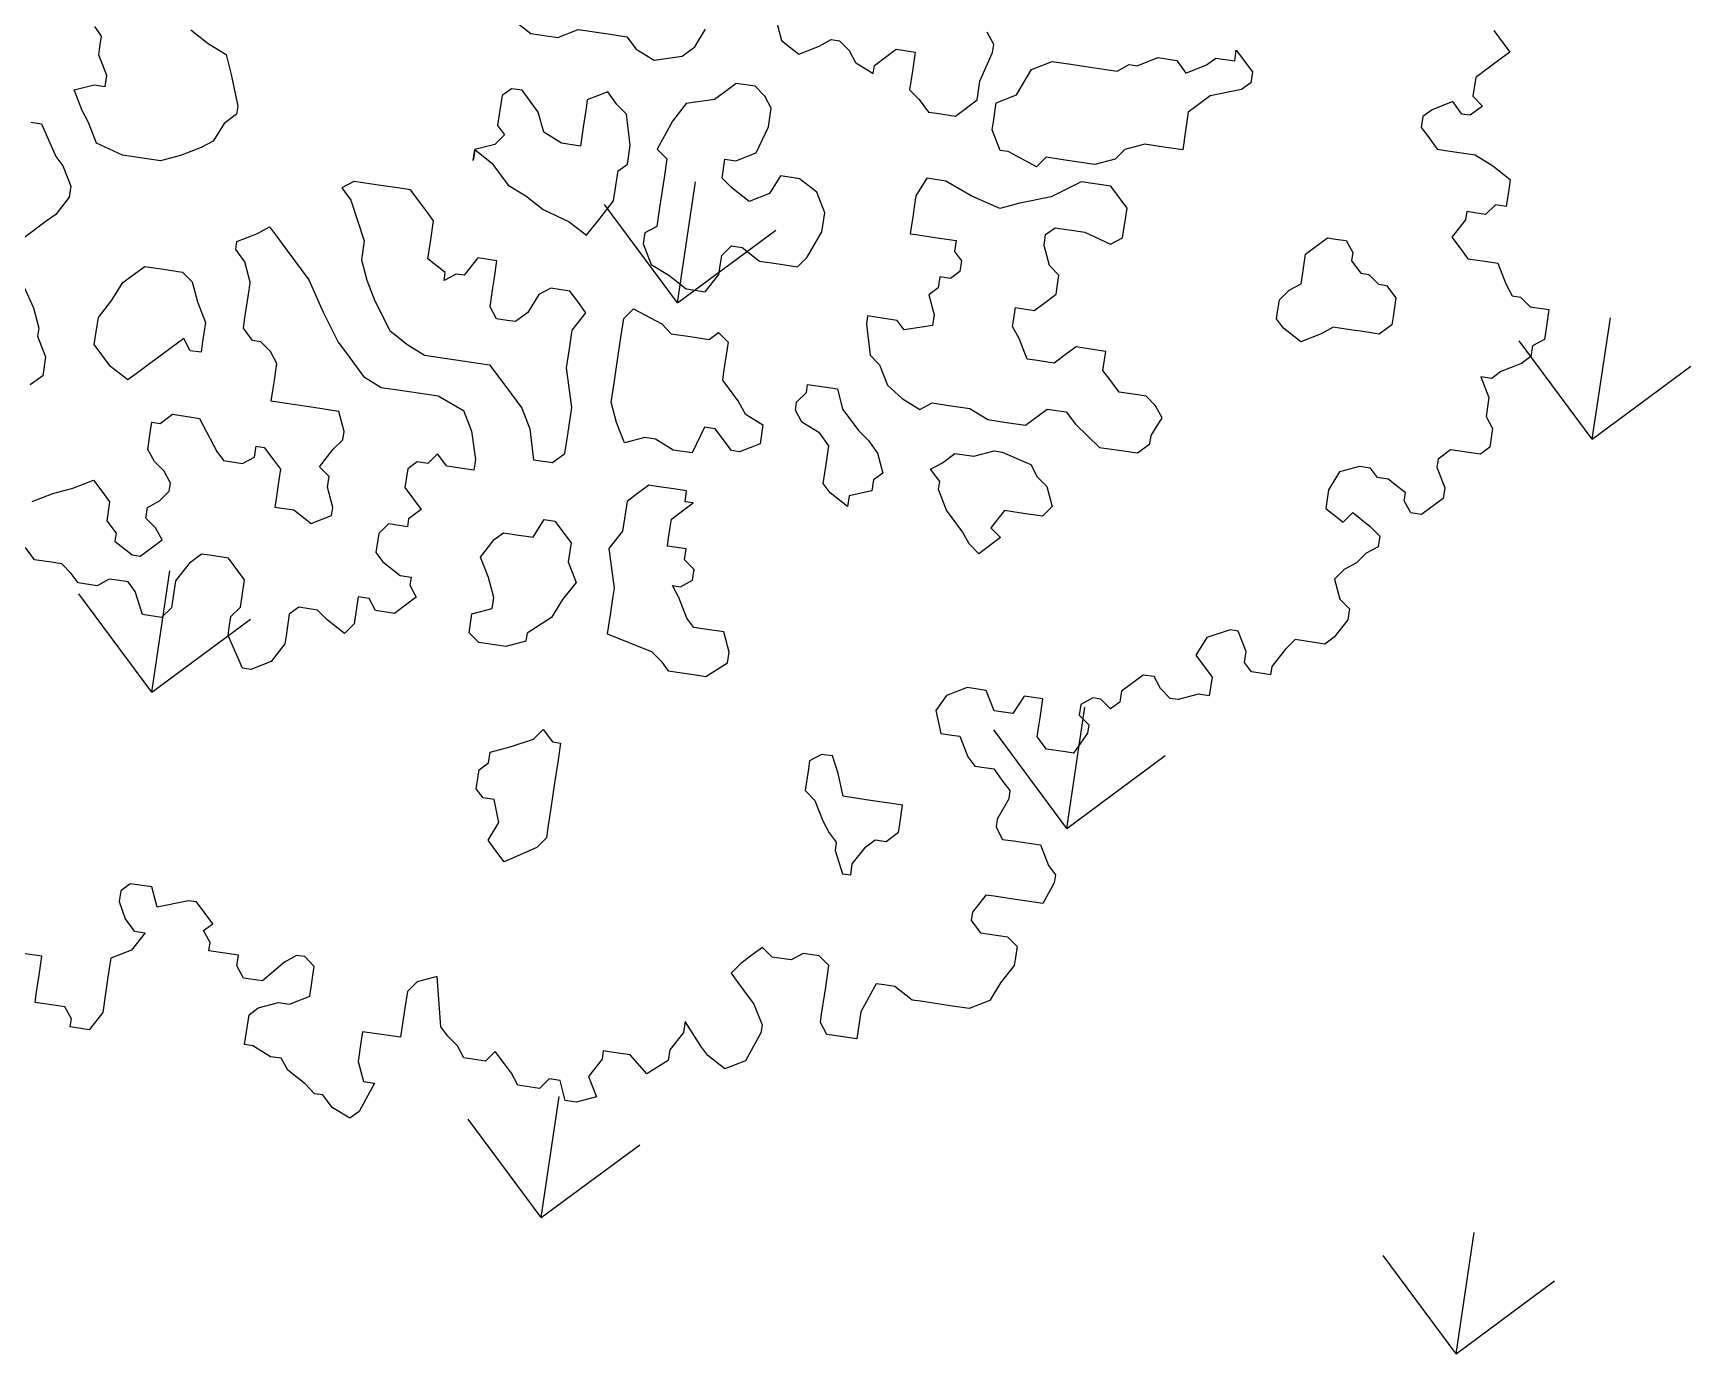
# Model space of a CAD drawing. Header units: millimetres. Extents: x 338 to 506, y 179 to 335.
# Drawn here: x 377.51 to 382.66, y 276.8 to 280.9 of the extents above; entities that cross this region are included whole.
import ezdxf

# ---------------------------------------------------------------- set-up
doc = ezdxf.new("R2010")
doc.units = ezdxf.units.MM
for name, color, linetype in [('ANDEN', 251, 'Continuous'), ('ARBOL-TOP', 3, 'Continuous'), ('MUROS', 32, 'Continuous')]:
    doc.layers.add(name, color=color, linetype=linetype)

# ---------------------------------------------------------------- blocks, each defined once
blk = doc.blocks.new('*X958')
at = {"color": 0}
for p, q in [((93.8233, 122.0172), (94.0927, 122.2867)), ((93.8233, 122.0172), (94.0927, 121.7478)), ((93.8233, 122.0172), (94.2043, 122.0172)), ((92.3865, 120.5804), (92.6559, 120.8498)), ((95.2602, 120.5804), (95.5296, 120.8498)), ((92.3865, 120.5804), (92.6559, 120.311)), ((92.3865, 120.5804), (92.7675, 120.5804)), ((95.2602, 120.5804), (95.5296, 120.311)), ((95.2602, 120.5804), (95.6412, 120.5804)), ((93.8233, 119.1436), (94.0927, 119.413)), ((93.8233, 119.1436), (94.0927, 118.8742)), ((93.8233, 119.1436), (94.2043, 119.1436)), ((92.3865, 117.7067), (92.6559, 117.9761)), ((95.2602, 117.7067), (95.5296, 117.9761)), ((92.3865, 117.7067), (92.6559, 117.4373)), ((92.3865, 117.7067), (92.7675, 117.7067)), ((95.2602, 117.7067), (95.5296, 117.4373)), ((95.2602, 117.7067), (95.6412, 117.7067))]:
    blk.add_line(p, q, dxfattribs=at)
blk = doc.blocks.new('ARBOLITO')
at = {"linetype": 'ByBlock'}
for points in [[(463.3185, 69.1589), (463.333, 69.1444), (463.3247, 69.1361), (463.3185, 69.1298), (463.3102, 69.1215), (463.3102, 69.107), (463.3185, 69.1008), (463.3102, 69.0924), (463.3039, 69.0924), (463.2956, 69.1008), (463.2811, 69.0924), (463.2749, 69.0862), (463.2749, 69.0779), (463.2811, 69.0717), (463.2894, 69.0633), (463.2956, 69.0633), (463.3185, 69.0633), (463.333, 69.0571), (463.3476, 69.0488), (463.3476, 69.0426), (463.3476, 69.028), (463.3393, 69.028), (463.333, 69.0197), (463.3247, 69.0197), (463.3185, 69.0197), (463.3185, 69.0135), (463.3102, 68.9989), (463.3185, 68.9906), (463.3247, 68.9844), (463.3393, 68.9844), (463.3476, 68.9844), (463.3559, 68.9698), (463.3621, 68.9615), (463.3684, 68.9615), (463.3767, 68.9553), (463.3912, 68.9553), (463.3912, 68.9408), (463.3912, 68.9324), (463.3829, 68.9262), (463.3829, 68.9179), (463.3767, 68.9117), (463.3621, 68.9034), (463.3559, 68.8971), (463.3476, 68.8971), (463.3559, 68.8826), (463.3559, 68.868), (463.3621, 68.8597), (463.3621, 68.8452), (463.3559, 68.8389), (463.333, 68.8389), (463.3247, 68.8306), (463.3247, 68.8244), (463.333, 68.8098), (463.333, 68.8015), (463.3185, 68.787), (463.3102, 68.787), (463.3039, 68.7953), (463.3039, 68.8015), (463.2894, 68.8098), (463.2811, 68.8098), (463.2749, 68.8161), (463.2665, 68.8161), (463.252, 68.8098), (463.2458, 68.7953), (463.2458, 68.7808), (463.2603, 68.7724), (463.2665, 68.7808), (463.2811, 68.7724), (463.2894, 68.7662), (463.2894, 68.7579), (463.2811, 68.7517), (463.2749, 68.7434), (463.2665, 68.7371), (463.2603, 68.7288), (463.2665, 68.7143), (463.2749, 68.708), (463.2749, 68.6997), (463.2665, 68.6852), (463.2603, 68.6789), (463.2458, 68.6789), (463.2375, 68.6789), (463.2312, 68.6706), (463.2229, 68.6561), (463.2229, 68.6498), (463.2167, 68.6498), (463.2084, 68.6498), (463.2021, 68.6561), (463.2021, 68.6644), (463.1938, 68.6789), (463.1876, 68.6789), (463.171, 68.6706), (463.1647, 68.6561), (463.1793, 68.6415), (463.1793, 68.627), (463.171, 68.627), (463.1564, 68.6208), (463.1502, 68.6208), (463.1419, 68.627), (463.1356, 68.6353), (463.1273, 68.6353), (463.1128, 68.6208), (463.1128, 68.6124), (463.1065, 68.6062), (463.0982, 68.6124), (463.092, 68.6124), (463.0837, 68.6062), (463.0837, 68.5979), (463.092, 68.5917), (463.092, 68.5854), (463.0837, 68.5688), (463.0775, 68.5688), (463.0629, 68.5688), (463.0546, 68.5771), (463.0546, 68.5854), (463.0546, 68.5917), (463.0546, 68.6062), (463.0401, 68.6062), (463.0338, 68.5917), (463.0193, 68.5917), (463.011, 68.6062), (462.9964, 68.6062), (462.9819, 68.5979), (462.9756, 68.5854), (462.9819, 68.5688), (462.9902, 68.5688), (462.9964, 68.5688), (463.0047, 68.5543), (463.011, 68.548), (463.0255, 68.548), (463.0338, 68.5397), (463.0401, 68.5335), (463.0401, 68.5273), (463.0338, 68.5106), (463.0338, 68.5044), (463.0401, 68.4961), (463.0484, 68.4961), (463.0691, 68.4961), (463.0775, 68.4815), (463.0837, 68.4753), (463.0837, 68.4691), (463.0775, 68.4524), (463.0691, 68.4524), (463.0546, 68.4524), (463.0401, 68.4524), (463.0338, 68.4524), (463.0255, 68.4379), (463.0255, 68.4317), (463.0338, 68.4234), (463.0546, 68.4234), (463.0629, 68.4171), (463.0629, 68.4088), (463.0629, 68.4026), (463.0546, 68.388), (463.0484, 68.3735), (463.0338, 68.3652), (463.0193, 68.3652), (462.9964, 68.3652), (462.9902, 68.3652), (462.9756, 68.3735), (462.9673, 68.3735), (462.9611, 68.3735), (462.9528, 68.3506), (462.9528, 68.3299), (462.9299, 68.3299), (462.9237, 68.3382), (462.9237, 68.3444), (462.9237, 68.3589), (462.9237, 68.3652), (462.9237, 68.3818), (462.9154, 68.388), (462.9029, 68.388), (462.8946, 68.3818), (462.8801, 68.3818), (462.8717, 68.388), (462.8655, 68.3818), (462.8572, 68.3735), (462.851, 68.3652), (462.8572, 68.3589), (462.8717, 68.3444), (462.8801, 68.3299), (462.8801, 68.3236), (462.8717, 68.3008), (462.8572, 68.2925), (462.8427, 68.3008), (462.8364, 68.307), (462.8219, 68.3236), (462.8219, 68.3153), (462.8136, 68.3008), (462.8136, 68.2925), (462.799, 68.28), (462.7845, 68.2925), (462.7699, 68.2925), (462.7637, 68.2925), (462.7637, 68.2862), (462.7554, 68.2717), (462.7637, 68.2571), (462.7491, 68.2509), (462.7408, 68.2509), (462.7346, 68.2654), (462.7263, 68.2654), (462.7201, 68.2571), (462.7034, 68.2571), (462.6972, 68.2654), (462.691, 68.2717), (462.6827, 68.28), (462.6764, 68.2717), (462.6598, 68.2717), (462.6536, 68.28), (462.6453, 68.2862), (462.639, 68.2925), (462.6307, 68.3299), (462.6162, 68.3236), (462.6099, 68.3153), (462.6099, 68.3008), (462.6099, 68.28), (462.5954, 68.28), (462.5808, 68.28), (462.5808, 68.2717), (462.5808, 68.2571), (462.5871, 68.2426), (462.5954, 68.2426), (462.5871, 68.2197), (462.5808, 68.2135), (462.5663, 68.2197), (462.558, 68.228), (462.5517, 68.228), (462.5434, 68.2343), (462.5289, 68.2426), (462.5227, 68.2509), (462.5143, 68.2509), (462.4998, 68.2571), (462.4936, 68.2571), (462.4936, 68.2717), (462.4936, 68.28), (462.4998, 68.2862), (462.5143, 68.2925), (462.5227, 68.2925), (462.5372, 68.3008), (462.5372, 68.3236), (462.5289, 68.3299), (462.5227, 68.3299), (462.5143, 68.3236), (462.4998, 68.307), (462.4853, 68.307), (462.479, 68.3153), (462.479, 68.3236), (462.4562, 68.3236), (462.4562, 68.3299), (462.4499, 68.3382), (462.4562, 68.3444), (462.4416, 68.3589), (462.4354, 68.3589), (462.4125, 68.3506), (462.4063, 68.3652), (462.3897, 68.3652), (462.3834, 68.3589), (462.3834, 68.3506), (462.3897, 68.3382), (462.398, 68.3299), (462.4063, 68.3299), (462.398, 68.3153), (462.3834, 68.307), (462.3834, 68.3008), (462.3834, 68.2925), (462.3834, 68.28), (462.3834, 68.2654), (462.3751, 68.2509), (462.3606, 68.2509), (462.3606, 68.2571), (462.3543, 68.2654), (462.346, 68.2654), (462.3315, 68.2654), (462.3315, 68.2717), (462.3315, 68.2862), (462.3315, 68.3008), (462.3169, 68.3008)], [(463.3185, 69.1589), (463.333, 69.1444), (463.3247, 69.1361), (463.3185, 69.1298), (463.3102, 69.1215), (463.3102, 69.107), (463.3185, 69.1008), (463.3102, 69.0924), (463.3039, 69.0924), (463.2956, 69.1008), (463.2811, 69.0924), (463.2749, 69.0862), (463.2749, 69.0779), (463.2811, 69.0717), (463.2894, 69.0633), (463.2956, 69.0633), (463.3185, 69.0633), (463.333, 69.0571), (463.3476, 69.0488), (463.3476, 69.0426), (463.3476, 69.028), (463.3393, 69.028), (463.333, 69.0197), (463.3247, 69.0197), (463.3185, 69.0197), (463.3185, 69.0135), (463.3102, 68.9989), (463.3185, 68.9906), (463.3247, 68.9844), (463.3393, 68.9844), (463.3476, 68.9844), (463.3559, 68.9698), (463.3621, 68.9615), (463.3684, 68.9615), (463.3767, 68.9553), (463.3912, 68.9553), (463.3912, 68.9408), (463.3912, 68.9324), (463.3829, 68.9262), (463.3829, 68.9179), (463.3767, 68.9117), (463.3621, 68.9034), (463.3559, 68.8971), (463.3476, 68.8971), (463.3559, 68.8826), (463.3559, 68.868), (463.3621, 68.8597), (463.3621, 68.8452), (463.3559, 68.8389), (463.333, 68.8389), (463.3247, 68.8306), (463.3247, 68.8244), (463.333, 68.8098), (463.333, 68.8015), (463.3185, 68.787), (463.3102, 68.787), (463.3039, 68.7953), (463.3039, 68.8015), (463.2894, 68.8098), (463.2811, 68.8098), (463.2749, 68.8161), (463.2665, 68.8161), (463.252, 68.8098), (463.2458, 68.7953), (463.2458, 68.7808), (463.2603, 68.7724), (463.2665, 68.7808), (463.2811, 68.7724), (463.2894, 68.7662), (463.2894, 68.7579), (463.2811, 68.7517), (463.2749, 68.7434), (463.2665, 68.7371), (463.2603, 68.7288), (463.2665, 68.7143), (463.2749, 68.708), (463.2749, 68.6997), (463.2665, 68.6852), (463.2603, 68.6789), (463.2458, 68.6789), (463.2375, 68.6789), (463.2312, 68.6706), (463.2229, 68.6561), (463.2229, 68.6498), (463.2167, 68.6498), (463.2084, 68.6498), (463.2021, 68.6561), (463.2021, 68.6644), (463.1938, 68.6789), (463.1876, 68.6789), (463.171, 68.6706), (463.1647, 68.6561), (463.1793, 68.6415), (463.1793, 68.627), (463.171, 68.627), (463.1564, 68.6208), (463.1502, 68.6208), (463.1419, 68.627), (463.1356, 68.6353), (463.1273, 68.6353), (463.1128, 68.6208), (463.1128, 68.6124), (463.1065, 68.6062), (463.0982, 68.6124), (463.092, 68.6124), (463.0837, 68.6062), (463.0837, 68.5979), (463.092, 68.5917), (463.092, 68.5854), (463.0837, 68.5688), (463.0775, 68.5688), (463.0629, 68.5688), (463.0546, 68.5771), (463.0546, 68.5854), (463.0546, 68.5917), (463.0546, 68.6062), (463.0401, 68.6062), (463.0338, 68.5917), (463.0193, 68.5917), (463.011, 68.6062), (462.9964, 68.6062), (462.9819, 68.5979), (462.9756, 68.5854), (462.9819, 68.5688), (462.9902, 68.5688), (462.9964, 68.5688), (463.0047, 68.5543), (463.011, 68.548), (463.0255, 68.548), (463.0338, 68.5397), (463.0401, 68.5335), (463.0401, 68.5273), (463.0338, 68.5106), (463.0338, 68.5044), (463.0401, 68.4961), (463.0484, 68.4961), (463.0691, 68.4961), (463.0775, 68.4815), (463.0837, 68.4753), (463.0837, 68.4691), (463.0775, 68.4524), (463.0691, 68.4524), (463.0546, 68.4524), (463.0401, 68.4524), (463.0338, 68.4524), (463.0255, 68.4379), (463.0255, 68.4317), (463.0338, 68.4234), (463.0546, 68.4234), (463.0629, 68.4171), (463.0629, 68.4088), (463.0629, 68.4026), (463.0546, 68.388), (463.0484, 68.3735), (463.0338, 68.3652), (463.0193, 68.3652), (462.9964, 68.3652), (462.9902, 68.3652), (462.9756, 68.3735), (462.9673, 68.3735), (462.9611, 68.3735), (462.9528, 68.3506), (462.9528, 68.3299), (462.9299, 68.3299), (462.9237, 68.3382), (462.9237, 68.3444), (462.9237, 68.3589), (462.9237, 68.3652), (462.9237, 68.3818), (462.9154, 68.388), (462.9029, 68.388), (462.8946, 68.3818), (462.8801, 68.3818), (462.8717, 68.388), (462.8655, 68.3818), (462.8572, 68.3735), (462.851, 68.3652), (462.8572, 68.3589), (462.8717, 68.3444), (462.8801, 68.3299), (462.8801, 68.3236), (462.8717, 68.3008), (462.8572, 68.2925), (462.8427, 68.3008), (462.8364, 68.307), (462.8219, 68.3236), (462.8219, 68.3153), (462.8136, 68.3008), (462.8136, 68.2925), (462.799, 68.28), (462.7845, 68.2925), (462.7699, 68.2925), (462.7637, 68.2925), (462.7637, 68.2862), (462.7554, 68.2717), (462.7637, 68.2571), (462.7491, 68.2509), (462.7408, 68.2509), (462.7346, 68.2654), (462.7263, 68.2654), (462.7201, 68.2571), (462.7034, 68.2571), (462.6972, 68.2654), (462.691, 68.2717), (462.6827, 68.28), (462.6764, 68.2717), (462.6598, 68.2717), (462.6536, 68.28), (462.6453, 68.2862), (462.639, 68.2925), (462.6307, 68.3299), (462.6162, 68.3236), (462.6099, 68.3153), (462.6099, 68.3008), (462.6099, 68.28), (462.5954, 68.28), (462.5808, 68.28), (462.5808, 68.2717), (462.5808, 68.2571), (462.5871, 68.2426), (462.5954, 68.2426), (462.5871, 68.2197), (462.5808, 68.2135), (462.5663, 68.2197), (462.558, 68.228), (462.5517, 68.228), (462.5434, 68.2343), (462.5289, 68.2426), (462.5227, 68.2509), (462.5143, 68.2509), (462.4998, 68.2571), (462.4936, 68.2571), (462.4936, 68.2717), (462.4936, 68.28), (462.4998, 68.2862), (462.5143, 68.2925), (462.5227, 68.2925), (462.5372, 68.3008), (462.5372, 68.3236), (462.5289, 68.3299), (462.5227, 68.3299), (462.5143, 68.3236), (462.4998, 68.307), (462.4853, 68.307), (462.479, 68.3153), (462.479, 68.3236), (462.4562, 68.3236), (462.4562, 68.3299), (462.4499, 68.3382), (462.4562, 68.3444), (462.4416, 68.3589), (462.4354, 68.3589), (462.4125, 68.3506), (462.4063, 68.3652), (462.3897, 68.3652), (462.3834, 68.3589), (462.3834, 68.3506), (462.3897, 68.3382), (462.398, 68.3299), (462.4063, 68.3299), (462.398, 68.3153), (462.3834, 68.307), (462.3834, 68.3008), (462.3834, 68.2925), (462.3834, 68.28), (462.3834, 68.2654), (462.3751, 68.2509), (462.3606, 68.2509), (462.3606, 68.2571), (462.3543, 68.2654), (462.346, 68.2654), (462.3315, 68.2654), (462.3315, 68.2717), (462.3315, 68.2862), (462.3315, 68.3008), (462.3169, 68.3008)], [(462.5808, 69.0571), (462.5954, 69.0488), (462.6162, 69.0488), (462.6307, 69.0571), (462.6536, 69.0571), (462.6681, 69.0571), (462.6764, 69.0488), (462.691, 69.0426), (462.7117, 69.0488), (462.7201, 69.0571), (462.7263, 69.0717)], [(462.7782, 69.0862), (462.7845, 69.0717), (462.799, 69.0633), (462.8136, 69.0717), (462.8219, 69.0779), (462.8281, 69.0779), (462.8364, 69.0717), (462.8427, 69.0633), (462.8572, 69.0571), (462.8572, 69.0633), (462.8655, 69.0717), (462.8717, 69.0779), (462.8863, 69.0779), (462.8863, 69.0633), (462.8863, 69.0488), (462.8946, 69.0426), (462.9029, 69.0343), (462.9091, 69.0343), (462.9237, 69.0343), (462.9382, 69.0488), (462.9382, 69.0633), (462.9445, 69.0862), (462.9445, 69.0924), (462.9382, 69.1008)], [(462.5808, 69.0571), (462.5954, 69.0488), (462.6162, 69.0488), (462.6307, 69.0571), (462.6536, 69.0571), (462.6681, 69.0571), (462.6764, 69.0488), (462.691, 69.0426), (462.7117, 69.0488), (462.7201, 69.0571), (462.7263, 69.0717)], [(462.7782, 69.0862), (462.7845, 69.0717), (462.799, 69.0633), (462.8136, 69.0717), (462.8219, 69.0779), (462.8281, 69.0779), (462.8364, 69.0717), (462.8427, 69.0633), (462.8572, 69.0571), (462.8572, 69.0633), (462.8655, 69.0717), (462.8717, 69.0779), (462.8863, 69.0779), (462.8863, 69.0633), (462.8863, 69.0488), (462.8946, 69.0426), (462.9029, 69.0343), (462.9091, 69.0343), (462.9237, 69.0343), (462.9382, 69.0488), (462.9382, 69.0633), (462.9445, 69.0862), (462.9445, 69.0924), (462.9382, 69.1008)], [(462.9611, 69.0135), (462.9528, 69.028), (462.9528, 69.0343), (462.9528, 69.0488), (462.9673, 69.0571), (462.9756, 69.0779), (462.9902, 69.0862), (463.0047, 69.0862), (463.0193, 69.0862), (463.0401, 69.0862), (463.0484, 69.0924), (463.0546, 69.0924), (463.0691, 69.1008), (463.0837, 69.1008), (463.092, 69.0924), (463.1065, 69.1008), (463.1128, 69.107), (463.1273, 69.107), (463.1273, 69.1153), (463.1419, 69.1008), (463.1419, 69.0924), (463.1356, 69.0862), (463.1128, 69.0779), (463.1065, 69.0717), (463.0982, 69.0633), (463.0982, 69.0488), (463.0982, 69.0343), (463.0837, 69.0343), (463.0691, 69.0343), (463.0546, 69.028), (463.0484, 69.0197), (463.0338, 69.0135), (463.011, 69.0135), (462.9964, 69.0135), (462.9902, 69.0052), (462.9673, 69.0135), (462.9611, 69.0135), (462.9611, 69.0135)], [(462.9611, 69.0135), (462.9528, 69.028), (462.9528, 69.0343), (462.9528, 69.0488), (462.9673, 69.0571), (462.9756, 69.0779), (462.9902, 69.0862), (463.0047, 69.0862), (463.0193, 69.0862), (463.0401, 69.0862), (463.0484, 69.0924), (463.0546, 69.0924), (463.0691, 69.1008), (463.0837, 69.1008), (463.092, 69.0924), (463.1065, 69.1008), (463.1128, 69.107), (463.1273, 69.107), (463.1273, 69.1153), (463.1419, 69.1008), (463.1419, 69.0924), (463.1356, 69.0862), (463.1128, 69.0779), (463.1065, 69.0717), (463.0982, 69.0633), (463.0982, 69.0488), (463.0982, 69.0343), (463.0837, 69.0343), (463.0691, 69.0343), (463.0546, 69.028), (463.0484, 69.0197), (463.0338, 69.0135), (463.011, 69.0135), (462.9964, 69.0135), (462.9902, 69.0052), (462.9673, 69.0135), (462.9611, 69.0135)], [(462.2733, 68.9324), (462.2671, 68.9408), (462.2588, 68.9553), (462.2733, 68.9615), (462.2816, 68.9615), (462.2816, 68.9698), (462.2733, 68.9844), (462.2733, 68.9906), (462.2733, 68.9989), (462.2671, 69.0052)], [(462.3398, 69.0135), (462.3543, 69.0052), (462.3689, 68.9989), (462.3751, 68.9844), (462.3834, 68.9615), (462.3834, 68.9553), (462.3751, 68.947), (462.3689, 68.9324), (462.3606, 68.9262), (462.346, 68.9179), (462.3315, 68.9117), (462.3024, 68.9117), (462.2816, 68.9179), (462.2733, 68.9324), (462.2733, 68.9324)], [(462.2733, 68.9324), (462.2671, 68.9408), (462.2588, 68.9553), (462.2733, 68.9615), (462.2816, 68.9615), (462.2816, 68.9698), (462.2733, 68.9844), (462.2733, 68.9906), (462.2733, 68.9989), (462.2671, 69.0052)], [(462.3398, 69.0135), (462.3543, 69.0052), (462.3689, 68.9989), (462.3751, 68.9844), (462.3834, 68.9615), (462.3834, 68.9553), (462.3751, 68.947), (462.3689, 68.9324), (462.3606, 68.9262), (462.346, 68.9179), (462.3315, 68.9117), (462.3024, 68.9117), (462.2816, 68.9179), (462.2733, 68.9324)], [(462.7034, 68.9034), (462.7117, 68.8888), (462.7263, 68.8826), (462.7408, 68.8743), (462.7491, 68.8743), (462.7554, 68.8743), (462.7637, 68.8888), (462.7637, 68.8971), (462.7637, 68.9034), (462.7699, 68.9117), (462.7782, 68.9117), (462.7928, 68.9034), (462.8073, 68.9034), (462.8219, 68.9034), (462.8281, 68.9117), (462.8364, 68.9324), (462.8364, 68.947), (462.8281, 68.9615), (462.8136, 68.9698), (462.8073, 68.9698), (462.799, 68.9698), (462.7928, 68.9553), (462.7782, 68.947), (462.7637, 68.9553), (462.7554, 68.9615), (462.7554, 68.9761), (462.7637, 68.9761), (462.7782, 68.9844), (462.7845, 69.0052), (462.7845, 69.0197), (462.7782, 69.028), (462.7699, 69.0343), (462.7554, 69.0343), (462.7491, 69.028), (462.7408, 69.0197), (462.7201, 69.0135), (462.7117, 68.9989), (462.7034, 68.9761), (462.7117, 68.9698), (462.7117, 68.9553), (462.7117, 68.9324), (462.7117, 68.9179), (462.7034, 68.9117), (462.7034, 68.9034), (462.7034, 68.9034)], [(462.7034, 68.9034), (462.7117, 68.8888), (462.7263, 68.8826), (462.7408, 68.8743), (462.7491, 68.8743), (462.7554, 68.8743), (462.7637, 68.8888), (462.7637, 68.8971), (462.7637, 68.9034), (462.7699, 68.9117), (462.7782, 68.9117), (462.7928, 68.9034), (462.8073, 68.9034), (462.8219, 68.9034), (462.8281, 68.9117), (462.8364, 68.9324), (462.8364, 68.947), (462.8281, 68.9615), (462.8136, 68.9698), (462.8073, 68.9698), (462.799, 68.9698), (462.7928, 68.9553), (462.7782, 68.947), (462.7637, 68.9553), (462.7554, 68.9615), (462.7554, 68.9761), (462.7637, 68.9761), (462.7782, 68.9844), (462.7845, 69.0052), (462.7845, 69.0197), (462.7782, 69.028), (462.7699, 69.0343), (462.7554, 69.0343), (462.7491, 69.028), (462.7408, 69.0197), (462.7201, 69.0135), (462.7117, 68.9989), (462.7034, 68.9761), (462.7117, 68.9698), (462.7117, 68.9553), (462.7117, 68.9324), (462.7117, 68.9179), (462.7034, 68.9117), (462.7034, 68.9034)], [(462.5663, 68.9553), (462.5808, 68.947), (462.5954, 68.9324), (462.6099, 68.9262), (462.6245, 68.9179), (462.6453, 68.9117), (462.6598, 68.9034), (462.6681, 68.9179), (462.6764, 68.9324), (462.6764, 68.9553), (462.6827, 68.9615), (462.6827, 68.9761), (462.6764, 68.9989), (462.6681, 69.0052), (462.6598, 69.0135), (462.6453, 69.0052), (462.6453, 68.9989), (462.6453, 68.9844), (462.6453, 68.9698), (462.6307, 68.9698), (462.6162, 68.9761), (462.6099, 68.9906), (462.5954, 69.0052), (462.5871, 69.0052), (462.5808, 68.9989), (462.5808, 68.9844), (462.5808, 68.9761), (462.5871, 68.9698), (462.5808, 68.9615), (462.5663, 68.9553), (462.5663, 68.947), (462.5663, 68.9553), (462.5663, 68.9553)], [(462.5663, 68.9553), (462.5808, 68.947), (462.5954, 68.9324), (462.6099, 68.9262), (462.6245, 68.9179), (462.6453, 68.9117), (462.6598, 68.9034), (462.6681, 68.9179), (462.6764, 68.9324), (462.6764, 68.9553), (462.6827, 68.9615), (462.6827, 68.9761), (462.6764, 68.9989), (462.6681, 69.0052), (462.6598, 69.0135), (462.6453, 69.0052), (462.6453, 68.9989), (462.6453, 68.9844), (462.6453, 68.9698), (462.6307, 68.9698), (462.6162, 68.9761), (462.6099, 68.9906), (462.5954, 69.0052), (462.5871, 69.0052), (462.5808, 68.9989), (462.5808, 68.9844), (462.5808, 68.9761), (462.5871, 68.9698), (462.5808, 68.9615), (462.5663, 68.9553), (462.5663, 68.947), (462.5663, 68.9553)], [(462.9091, 68.868), (462.9029, 68.8743), (462.8863, 68.8743), (462.8801, 68.8743), (462.8801, 68.868), (462.8863, 68.8452), (462.8946, 68.8389), (462.9029, 68.8244), (462.9154, 68.8161), (462.9299, 68.8098), (462.9382, 68.8161), (462.9528, 68.8161), (462.9673, 68.8161), (462.9819, 68.8098), (462.9964, 68.8098), (463.011, 68.8098), (463.0255, 68.8244), (463.0401, 68.8244), (463.0484, 68.8161), (463.0691, 68.8015), (463.0837, 68.8015), (463.0982, 68.8015), (463.1065, 68.8098), (463.1065, 68.8161), (463.1128, 68.8306), (463.1065, 68.8389), (463.0982, 68.8452), (463.092, 68.8452), (463.0775, 68.8452), (463.0691, 68.8535), (463.0629, 68.8597), (463.0629, 68.8743), (463.0546, 68.8743), (463.0401, 68.8743), (463.0338, 68.868), (463.0255, 68.8597), (463.011, 68.8597), (463.0047, 68.8597), (462.9964, 68.8743), (462.9902, 68.8826), (462.9902, 68.8888), (462.9902, 68.8971), (463.0047, 68.8971), (463.011, 68.9034), (463.0193, 68.9117), (463.0193, 68.9262), (463.011, 68.9324), (463.0047, 68.947), (463.0047, 68.9553), (463.011, 68.9615), (463.0255, 68.9615), (463.0338, 68.9615), (463.0546, 68.9553), (463.0629, 68.9615), (463.0629, 68.9761), (463.0629, 68.9844), (463.0484, 68.9989), (463.0255, 68.9989), (463.0047, 68.9844), (462.9819, 68.9761), (462.9673, 68.9698), (462.9445, 68.9761), (462.9237, 68.9844), (462.9091, 68.9844), (462.9029, 68.9698), (462.9029, 68.9615), (462.9029, 68.9553), (462.9029, 68.9408), (462.9091, 68.9408), (462.9237, 68.9408), (462.9382, 68.9408), (462.9382, 68.9324), (462.9445, 68.9262), (462.9445, 68.9179), (462.9382, 68.9117), (462.9299, 68.9117), (462.9299, 68.9034), (462.9237, 68.8971), (462.9299, 68.8826), (462.9299, 68.8743), (462.9091, 68.868), (462.9091, 68.868)], [(462.9091, 68.868), (462.9029, 68.8743), (462.8863, 68.8743), (462.8801, 68.8743), (462.8801, 68.868), (462.8863, 68.8452), (462.8946, 68.8389), (462.9029, 68.8244), (462.9154, 68.8161), (462.9299, 68.8098), (462.9382, 68.8161), (462.9528, 68.8161), (462.9673, 68.8161), (462.9819, 68.8098), (462.9964, 68.8098), (463.011, 68.8098), (463.0255, 68.8244), (463.0401, 68.8244), (463.0484, 68.8161), (463.0691, 68.8015), (463.0837, 68.8015), (463.0982, 68.8015), (463.1065, 68.8098), (463.1065, 68.8161), (463.1128, 68.8306), (463.1065, 68.8389), (463.0982, 68.8452), (463.092, 68.8452), (463.0775, 68.8452), (463.0691, 68.8535), (463.0629, 68.8597), (463.0629, 68.8743), (463.0546, 68.8743), (463.0401, 68.8743), (463.0338, 68.868), (463.0255, 68.8597), (463.011, 68.8597), (463.0047, 68.8597), (462.9964, 68.8743), (462.9902, 68.8826), (462.9902, 68.8888), (462.9902, 68.8971), (463.0047, 68.8971), (463.011, 68.9034), (463.0193, 68.9117), (463.0193, 68.9262), (463.011, 68.9324), (463.0047, 68.947), (463.0047, 68.9553), (463.011, 68.9615), (463.0255, 68.9615), (463.0338, 68.9615), (463.0546, 68.9553), (463.0629, 68.9615), (463.0629, 68.9761), (463.0629, 68.9844), (463.0484, 68.9989), (463.0255, 68.9989), (463.0047, 68.9844), (462.9819, 68.9761), (462.9673, 68.9698), (462.9445, 68.9761), (462.9237, 68.9844), (462.9091, 68.9844), (462.9029, 68.9698), (462.9029, 68.9615), (462.9029, 68.9553), (462.9029, 68.9408), (462.9091, 68.9408), (462.9237, 68.9408), (462.9382, 68.9408), (462.9382, 68.9324), (462.9445, 68.9262), (462.9445, 68.9179), (462.9382, 68.9117), (462.9299, 68.9117), (462.9299, 68.9034), (462.9237, 68.8971), (462.9299, 68.8826), (462.9299, 68.8743), (462.9091, 68.868)], [(463.2375, 68.9179), (463.2312, 68.9179), (463.2229, 68.9117), (463.2084, 68.9034), (463.1938, 68.9117), (463.1876, 68.9179), (463.1876, 68.9262), (463.1876, 68.9324), (463.1938, 68.9408), (463.2021, 68.947), (463.2021, 68.9553), (463.2021, 68.9698), (463.2084, 68.9761), (463.2167, 68.9844), (463.2229, 68.9844), (463.2312, 68.9844), (463.2375, 68.9761), (463.2375, 68.9698), (463.2458, 68.9615), (463.252, 68.9615), (463.2603, 68.9553), (463.2665, 68.9553), (463.2749, 68.947), (463.2749, 68.9324), (463.2749, 68.9262), (463.2665, 68.9179), (463.2603, 68.9179), (463.252, 68.9179), (463.2458, 68.9179), (463.2375, 68.9179), (463.2375, 68.9179)], [(463.2375, 68.9179), (463.2312, 68.9179), (463.2229, 68.9117), (463.2084, 68.9034), (463.1938, 68.9117), (463.1876, 68.9179), (463.1876, 68.9262), (463.1876, 68.9324), (463.1938, 68.9408), (463.2021, 68.947), (463.2021, 68.9553), (463.2021, 68.9698), (463.2084, 68.9761), (463.2167, 68.9844), (463.2229, 68.9844), (463.2312, 68.9844), (463.2375, 68.9761), (463.2375, 68.9698), (463.2458, 68.9615), (463.252, 68.9615), (463.2603, 68.9553), (463.2665, 68.9553), (463.2749, 68.947), (463.2749, 68.9324), (463.2749, 68.9262), (463.2665, 68.9179), (463.2603, 68.9179), (463.252, 68.9179), (463.2458, 68.9179), (463.2375, 68.9179)], [(462.2297, 68.9262), (462.238, 68.9262), (462.2525, 68.9034), (462.2588, 68.8971), (462.2671, 68.8826), (462.2671, 68.8743), (462.2588, 68.8597), (462.2525, 68.8535), (462.238, 68.8389)], [(462.238, 68.8098), (462.2525, 68.787), (462.2588, 68.7724), (462.2588, 68.7662), (462.2671, 68.7517), (462.2671, 68.7371), (462.2588, 68.7288)], [(462.2297, 68.9262), (462.238, 68.9262), (462.2525, 68.9034), (462.2588, 68.8971), (462.2671, 68.8826), (462.2671, 68.8743), (462.2588, 68.8597), (462.2525, 68.8535), (462.238, 68.8389)], [(462.238, 68.8098), (462.2525, 68.787), (462.2588, 68.7724), (462.2588, 68.7662), (462.2671, 68.7517), (462.2671, 68.7371), (462.2588, 68.7288)], [(462.4707, 68.9117), (462.479, 68.9034), (462.4936, 68.8743), (462.4936, 68.8597), (462.4998, 68.8452), (462.5081, 68.8306), (462.5227, 68.8098), (462.5372, 68.8015), (462.5517, 68.7953), (462.5808, 68.7953), (462.6016, 68.7953), (462.6162, 68.7808), (462.6307, 68.7662), (462.639, 68.7517), (462.6453, 68.7288), (462.6598, 68.7288), (462.6681, 68.7371), (462.6681, 68.7517), (462.6681, 68.7724), (462.6598, 68.8015), (462.6598, 68.8161), (462.6598, 68.8306), (462.6681, 68.8452), (462.6598, 68.8535), (462.6536, 68.8597), (462.6453, 68.8597), (462.639, 68.8597), (462.6307, 68.8535), (462.6245, 68.8389), (462.6162, 68.8306), (462.6099, 68.8306), (462.6016, 68.8306), (462.5954, 68.8389), (462.5954, 68.8535), (462.5954, 68.8597), (462.5954, 68.8743), (462.5808, 68.8743), (462.5725, 68.8597), (462.5663, 68.8597), (462.558, 68.8535), (462.558, 68.8597), (462.5434, 68.868), (462.5434, 68.8826), (462.5434, 68.8971), (462.5372, 68.9034), (462.5227, 68.9179), (462.5143, 68.9179), (462.4998, 68.9179), (462.479, 68.9179), (462.4707, 68.9117), (462.4707, 68.9117)], [(462.4707, 68.9117), (462.479, 68.9034), (462.4936, 68.8743), (462.4936, 68.8597), (462.4998, 68.8452), (462.5081, 68.8306), (462.5227, 68.8098), (462.5372, 68.8015), (462.5517, 68.7953), (462.5808, 68.7953), (462.6016, 68.7953), (462.6162, 68.7808), (462.6307, 68.7662), (462.639, 68.7517), (462.6453, 68.7288), (462.6598, 68.7288), (462.6681, 68.7371), (462.6681, 68.7517), (462.6681, 68.7724), (462.6598, 68.8015), (462.6598, 68.8161), (462.6598, 68.8306), (462.6681, 68.8452), (462.6598, 68.8535), (462.6536, 68.8597), (462.6453, 68.8597), (462.639, 68.8597), (462.6307, 68.8535), (462.6245, 68.8389), (462.6162, 68.8306), (462.6099, 68.8306), (462.6016, 68.8306), (462.5954, 68.8389), (462.5954, 68.8535), (462.5954, 68.8597), (462.5954, 68.8743), (462.5808, 68.8743), (462.5725, 68.8597), (462.5663, 68.8597), (462.558, 68.8535), (462.558, 68.8597), (462.5434, 68.868), (462.5434, 68.8826), (462.5434, 68.8971), (462.5372, 68.9034), (462.5227, 68.9179), (462.5143, 68.9179), (462.4998, 68.9179), (462.479, 68.9179), (462.4707, 68.9117)], [(462.2733, 68.6415), (462.2879, 68.6498), (462.3024, 68.6561), (462.3169, 68.6644), (462.3253, 68.6561), (462.3315, 68.6498), (462.3315, 68.6353), (462.3398, 68.627), (462.3398, 68.6208), (462.3543, 68.6124), (462.3606, 68.6124), (462.3689, 68.6208), (462.3751, 68.627), (462.3689, 68.6353), (462.3606, 68.6415), (462.3606, 68.6498), (462.3689, 68.6561), (462.3751, 68.6644), (462.3751, 68.6706), (462.3689, 68.6789), (462.3606, 68.6852), (462.3543, 68.6935), (462.3543, 68.708), (462.3543, 68.7143), (462.3606, 68.7143), (462.3689, 68.7226), (462.3834, 68.7226), (462.3897, 68.7226), (462.4063, 68.6997), (462.4125, 68.6935), (462.4271, 68.6935), (462.4354, 68.6997), (462.4354, 68.708), (462.4416, 68.708), (462.4499, 68.6997), (462.4562, 68.6935), (462.4562, 68.6852), (462.4562, 68.6706), (462.4562, 68.6644), (462.4707, 68.6644), (462.4853, 68.6561), (462.4998, 68.6644), (462.4998, 68.6706), (462.4936, 68.6852), (462.4936, 68.6935), (462.4853, 68.6997), (462.4936, 68.7143), (462.4998, 68.7226), (462.4998, 68.7288), (462.4936, 68.7434), (462.4853, 68.7434), (462.4707, 68.7434), (462.4499, 68.7434), (462.4416, 68.7434), (462.4416, 68.7517), (462.4416, 68.7579), (462.4416, 68.7724), (462.4354, 68.7808), (462.4271, 68.787), (462.4208, 68.787), (462.4125, 68.7953), (462.4125, 68.8015), (462.4125, 68.8098), (462.4125, 68.8244), (462.4125, 68.8306), (462.4063, 68.8452), (462.398, 68.8535), (462.398, 68.8597), (462.4125, 68.868), (462.4208, 68.8743), (462.4271, 68.868), (462.4354, 68.8597), (462.4562, 68.8389), (462.4707, 68.8161), (462.4853, 68.7953), (462.4936, 68.787), (462.5081, 68.7724), (462.5227, 68.7662), (462.5372, 68.7662), (462.558, 68.7662), (462.5663, 68.7662), (462.5871, 68.7579), (462.5954, 68.7434), (462.6016, 68.7226), (462.6016, 68.7143), (462.5808, 68.7143), (462.5725, 68.7226), (462.5663, 68.7143), (462.558, 68.7143), (462.5517, 68.708), (462.5517, 68.6935), (462.5663, 68.6789), (462.558, 68.6706), (462.558, 68.6644), (462.5434, 68.6644), (462.5372, 68.6561), (462.5372, 68.6498), (462.5372, 68.6415), (462.5434, 68.6353), (462.558, 68.627), (462.5663, 68.627), (462.5663, 68.6208), (462.5725, 68.6124), (462.5663, 68.6062), (462.558, 68.5979), (462.5434, 68.5979), (462.5372, 68.6062), (462.5289, 68.6062), (462.5289, 68.5854), (462.5227, 68.5771), (462.5081, 68.5854), (462.4998, 68.5917), (462.4853, 68.5917), (462.479, 68.5854), (462.479, 68.5688), (462.479, 68.5626), (462.4707, 68.548), (462.4562, 68.5397), (462.4499, 68.5397), (462.4354, 68.5626), (462.4354, 68.5688), (462.4354, 68.5771), (462.4416, 68.5854), (462.4416, 68.6062), (462.4271, 68.6208), (462.4125, 68.6208), (462.4063, 68.6208), (462.398, 68.6124), (462.3897, 68.5979), (462.3897, 68.5771), (462.3834, 68.5688), (462.3689, 68.5688), (462.3606, 68.5854), (462.3543, 68.5917), (462.346, 68.5917), (462.3398, 68.5917), (462.3315, 68.5854), (462.3169, 68.5854), (462.3107, 68.5917), (462.3024, 68.5979), (462.2962, 68.5979), (462.2816, 68.5979), (462.2733, 68.6062)], [(462.2733, 68.6415), (462.2879, 68.6498), (462.3024, 68.6561), (462.3169, 68.6644), (462.3253, 68.6561), (462.3315, 68.6498), (462.3315, 68.6353), (462.3398, 68.627), (462.3398, 68.6208), (462.3543, 68.6124), (462.3606, 68.6124), (462.3689, 68.6208), (462.3751, 68.627), (462.3689, 68.6353), (462.3606, 68.6415), (462.3606, 68.6498), (462.3689, 68.6561), (462.3751, 68.6644), (462.3751, 68.6706), (462.3689, 68.6789), (462.3606, 68.6852), (462.3543, 68.6935), (462.3543, 68.708), (462.3543, 68.7143), (462.3606, 68.7143), (462.3689, 68.7226), (462.3834, 68.7226), (462.3897, 68.7226), (462.4063, 68.6997), (462.4125, 68.6935), (462.4271, 68.6935), (462.4354, 68.6997), (462.4354, 68.708), (462.4416, 68.708), (462.4499, 68.6997), (462.4562, 68.6935), (462.4562, 68.6852), (462.4562, 68.6706), (462.4562, 68.6644), (462.4707, 68.6644), (462.4853, 68.6561), (462.4998, 68.6644), (462.4998, 68.6706), (462.4936, 68.6852), (462.4936, 68.6935), (462.4853, 68.6997), (462.4936, 68.7143), (462.4998, 68.7226), (462.4998, 68.7288), (462.4936, 68.7434), (462.4853, 68.7434), (462.4707, 68.7434), (462.4499, 68.7434), (462.4416, 68.7434), (462.4416, 68.7517), (462.4416, 68.7579), (462.4416, 68.7724), (462.4354, 68.7808), (462.4271, 68.787), (462.4208, 68.787), (462.4125, 68.7953), (462.4125, 68.8015), (462.4125, 68.8098), (462.4125, 68.8244), (462.4125, 68.8306), (462.4063, 68.8452), (462.398, 68.8535), (462.398, 68.8597), (462.4125, 68.868), (462.4208, 68.8743), (462.4271, 68.868), (462.4354, 68.8597), (462.4562, 68.8389), (462.4707, 68.8161), (462.4853, 68.7953), (462.4936, 68.787), (462.5081, 68.7724), (462.5227, 68.7662), (462.5372, 68.7662), (462.558, 68.7662), (462.5663, 68.7662), (462.5871, 68.7579), (462.5954, 68.7434), (462.6016, 68.7226), (462.6016, 68.7143), (462.5808, 68.7143), (462.5725, 68.7226), (462.5663, 68.7143), (462.558, 68.7143), (462.5517, 68.708), (462.5517, 68.6935), (462.5663, 68.6789), (462.558, 68.6706), (462.558, 68.6644), (462.5434, 68.6644), (462.5372, 68.6561), (462.5372, 68.6498), (462.5372, 68.6415), (462.5434, 68.6353), (462.558, 68.627), (462.5663, 68.627), (462.5663, 68.6208), (462.5725, 68.6124), (462.5663, 68.6062), (462.558, 68.5979), (462.5434, 68.5979), (462.5372, 68.6062), (462.5289, 68.6062), (462.5289, 68.5854), (462.5227, 68.5771), (462.5081, 68.5854), (462.4998, 68.5917), (462.4853, 68.5917), (462.479, 68.5854), (462.479, 68.5688), (462.479, 68.5626), (462.4707, 68.548), (462.4562, 68.5397), (462.4499, 68.5397), (462.4354, 68.5626), (462.4354, 68.5688), (462.4354, 68.5771), (462.4416, 68.5854), (462.4416, 68.6062), (462.4271, 68.6208), (462.4125, 68.6208), (462.4063, 68.6208), (462.398, 68.6124), (462.3897, 68.5979), (462.3897, 68.5771), (462.3834, 68.5688), (462.3689, 68.5688), (462.3606, 68.5854), (462.3543, 68.5917), (462.346, 68.5917), (462.3398, 68.5917), (462.3315, 68.5854), (462.3169, 68.5854), (462.3107, 68.5917), (462.3024, 68.5979), (462.2962, 68.5979), (462.2816, 68.5979), (462.2733, 68.6062)], [(462.7034, 68.7662), (462.6972, 68.7808), (462.6972, 68.7953), (462.6972, 68.8098), (462.6972, 68.8306), (462.6972, 68.8452), (462.7034, 68.8535), (462.7263, 68.8452), (462.7346, 68.8389), (462.7491, 68.8389), (462.7637, 68.8389), (462.7699, 68.8452), (462.7782, 68.8389), (462.7782, 68.8244), (462.7782, 68.8161), (462.7782, 68.8098), (462.7928, 68.7953), (462.799, 68.787), (462.8136, 68.7808), (462.8136, 68.7662), (462.799, 68.7579), (462.7928, 68.7579), (462.7782, 68.7724), (462.7699, 68.7724), (462.7637, 68.7517), (462.7491, 68.7517), (462.7346, 68.7579), (462.7263, 68.7579), (462.7117, 68.7517), (462.7034, 68.7662), (462.7034, 68.7662)], [(462.7034, 68.7662), (462.6972, 68.7808), (462.6972, 68.7953), (462.6972, 68.8098), (462.6972, 68.8306), (462.6972, 68.8452), (462.7034, 68.8535), (462.7263, 68.8452), (462.7346, 68.8389), (462.7491, 68.8389), (462.7637, 68.8389), (462.7699, 68.8452), (462.7782, 68.8389), (462.7782, 68.8244), (462.7782, 68.8161), (462.7782, 68.8098), (462.7928, 68.7953), (462.799, 68.787), (462.8136, 68.7808), (462.8136, 68.7662), (462.799, 68.7579), (462.7928, 68.7579), (462.7782, 68.7724), (462.7699, 68.7724), (462.7637, 68.7517), (462.7491, 68.7517), (462.7346, 68.7579), (462.7263, 68.7579), (462.7117, 68.7517), (462.7034, 68.7662)], [(462.346, 68.7579), (462.3398, 68.7517), (462.3315, 68.7434), (462.3169, 68.7517), (462.3024, 68.7662), (462.3024, 68.7808), (462.3024, 68.787), (462.3107, 68.8015), (462.3169, 68.8161), (462.3253, 68.8244), (462.3315, 68.8306), (462.346, 68.8306), (462.3606, 68.8306), (462.3689, 68.8244), (462.3751, 68.8098), (462.3834, 68.7953), (462.3834, 68.787), (462.3834, 68.7808), (462.3834, 68.7724), (462.3751, 68.7724), (462.3689, 68.7808), (462.346, 68.7579), (462.346, 68.7579)], [(462.346, 68.7579), (462.3398, 68.7517), (462.3315, 68.7434), (462.3169, 68.7517), (462.3024, 68.7662), (462.3024, 68.7808), (462.3024, 68.787), (462.3107, 68.8015), (462.3169, 68.8161), (462.3253, 68.8244), (462.3315, 68.8306), (462.346, 68.8306), (462.3606, 68.8306), (462.3689, 68.8244), (462.3751, 68.8098), (462.3834, 68.7953), (462.3834, 68.787), (462.3834, 68.7808), (462.3834, 68.7724), (462.3751, 68.7724), (462.3689, 68.7808), (462.346, 68.7579)], [(462.8863, 68.7288), (462.8717, 68.7371), (462.8655, 68.7434), (462.8655, 68.7517), (462.8655, 68.7579), (462.8655, 68.7724), (462.8572, 68.7808), (462.8427, 68.787), (462.8364, 68.7953), (462.8364, 68.8015), (462.8427, 68.8098), (462.8427, 68.8161), (462.8572, 68.8161), (462.8655, 68.8161), (462.8717, 68.8015), (462.8863, 68.787), (462.8946, 68.7808), (462.9029, 68.7724), (462.9091, 68.7579), (462.9029, 68.7517), (462.9029, 68.7434), (462.8863, 68.7371), (462.8863, 68.7288), (462.8863, 68.7288)], [(462.8863, 68.7288), (462.8717, 68.7371), (462.8655, 68.7434), (462.8655, 68.7517), (462.8655, 68.7579), (462.8655, 68.7724), (462.8572, 68.7808), (462.8427, 68.787), (462.8364, 68.7953), (462.8364, 68.8015), (462.8427, 68.8098), (462.8427, 68.8161), (462.8572, 68.8161), (462.8655, 68.8161), (462.8717, 68.8015), (462.8863, 68.787), (462.8946, 68.7808), (462.9029, 68.7724), (462.9091, 68.7579), (462.9029, 68.7517), (462.9029, 68.7434), (462.8863, 68.7371), (462.8863, 68.7288)], [(462.9902, 68.708), (462.9819, 68.7143), (462.9756, 68.7226), (462.9611, 68.7371), (462.9528, 68.7517), (462.9528, 68.7579), (462.9445, 68.7662), (462.9528, 68.7724), (462.9611, 68.7808), (462.9756, 68.7808), (462.9902, 68.787), (462.9964, 68.787), (463.0193, 68.7808), (463.0255, 68.7724), (463.0338, 68.7662), (463.0401, 68.7517), (463.0338, 68.7434), (463.0193, 68.7434), (463.011, 68.7434), (463.0047, 68.7434), (462.9964, 68.7288), (463.0047, 68.7226), (462.9902, 68.708), (462.9902, 68.708)], [(462.9902, 68.708), (462.9819, 68.7143), (462.9756, 68.7226), (462.9611, 68.7371), (462.9528, 68.7517), (462.9528, 68.7579), (462.9445, 68.7662), (462.9528, 68.7724), (462.9611, 68.7808), (462.9756, 68.7808), (462.9902, 68.787), (462.9964, 68.787), (463.0193, 68.7808), (463.0255, 68.7724), (463.0338, 68.7662), (463.0401, 68.7517), (463.0338, 68.7434), (463.0193, 68.7434), (463.011, 68.7434), (463.0047, 68.7434), (462.9964, 68.7288), (463.0047, 68.7226), (462.9902, 68.708)], [(462.7554, 68.5979), (462.7637, 68.5917), (462.7699, 68.5854), (462.7928, 68.5854), (462.799, 68.5854), (462.8136, 68.5979), (462.8136, 68.6062), (462.8073, 68.6208), (462.7928, 68.6208), (462.7845, 68.6208), (462.7782, 68.627), (462.7699, 68.6415), (462.7637, 68.6498), (462.7699, 68.6498), (462.7782, 68.6561), (462.7782, 68.6644), (462.7699, 68.6706), (462.7699, 68.6789), (462.7554, 68.6789), (462.7554, 68.6852), (462.7554, 68.6935), (462.7554, 68.6997), (462.7637, 68.708), (462.7699, 68.7143), (462.7637, 68.7143), (462.7637, 68.7226), (462.7554, 68.7226), (462.7408, 68.7226), (462.7346, 68.7226), (462.7263, 68.7143), (462.7201, 68.708), (462.7201, 68.6852), (462.7117, 68.6706), (462.7201, 68.6415), (462.7201, 68.6353), (462.7201, 68.6208), (462.7201, 68.6062), (462.7554, 68.5979), (462.7554, 68.5979)], [(462.7554, 68.5979), (462.7637, 68.5917), (462.7699, 68.5854), (462.7928, 68.5854), (462.799, 68.5854), (462.8136, 68.5979), (462.8136, 68.6062), (462.8073, 68.6208), (462.7928, 68.6208), (462.7845, 68.6208), (462.7782, 68.627), (462.7699, 68.6415), (462.7637, 68.6498), (462.7699, 68.6498), (462.7782, 68.6561), (462.7782, 68.6644), (462.7699, 68.6706), (462.7699, 68.6789), (462.7554, 68.6789), (462.7554, 68.6852), (462.7554, 68.6935), (462.7554, 68.6997), (462.7637, 68.708), (462.7699, 68.7143), (462.7637, 68.7143), (462.7637, 68.7226), (462.7554, 68.7226), (462.7408, 68.7226), (462.7346, 68.7226), (462.7263, 68.7143), (462.7201, 68.708), (462.7201, 68.6852), (462.7117, 68.6706), (462.7201, 68.6415), (462.7201, 68.6353), (462.7201, 68.6208), (462.7201, 68.6062), (462.7554, 68.5979)], [(462.6245, 68.5854), (462.6162, 68.5917), (462.6162, 68.6062), (462.6307, 68.6124), (462.6307, 68.6208), (462.6245, 68.6353), (462.6162, 68.6498), (462.6245, 68.6644), (462.6307, 68.6706), (462.639, 68.6706), (462.6536, 68.6706), (462.6598, 68.6852), (462.6681, 68.6852), (462.6827, 68.6706), (462.6827, 68.6561), (462.691, 68.6415), (462.6827, 68.627), (462.6764, 68.6124), (462.6598, 68.5979), (462.6598, 68.5917), (462.6453, 68.5854), (462.6245, 68.5854), (462.6245, 68.5854)], [(462.6245, 68.5854), (462.6162, 68.5917), (462.6162, 68.6062), (462.6307, 68.6124), (462.6307, 68.6208), (462.6245, 68.6353), (462.6162, 68.6498), (462.6245, 68.6644), (462.6307, 68.6706), (462.639, 68.6706), (462.6536, 68.6706), (462.6598, 68.6852), (462.6681, 68.6852), (462.6827, 68.6706), (462.6827, 68.6561), (462.691, 68.6415), (462.6827, 68.627), (462.6764, 68.6124), (462.6598, 68.5979), (462.6598, 68.5917), (462.6453, 68.5854), (462.6245, 68.5854)], [(462.9299, 68.4524), (462.9299, 68.4608), (462.9382, 68.4753), (462.9445, 68.4815), (462.9528, 68.4815), (462.9611, 68.4899), (462.9611, 68.4961), (462.9611, 68.5106), (462.9528, 68.5106), (462.9382, 68.5106), (462.9299, 68.5106), (462.9154, 68.5106), (462.9091, 68.5273), (462.9029, 68.5397), (462.8946, 68.5397), (462.8863, 68.5335), (462.8863, 68.5273), (462.8863, 68.5106), (462.8946, 68.5044), (462.9029, 68.4899), (462.9091, 68.4815), (462.9154, 68.4753), (462.9154, 68.4691), (462.9237, 68.4524), (462.9299, 68.4524), (462.9299, 68.4524)], [(462.9299, 68.4524), (462.9299, 68.4608), (462.9382, 68.4753), (462.9445, 68.4815), (462.9528, 68.4815), (462.9611, 68.4899), (462.9611, 68.4961), (462.9611, 68.5106), (462.9528, 68.5106), (462.9382, 68.5106), (462.9299, 68.5106), (462.9154, 68.5106), (462.9091, 68.5273), (462.9029, 68.5397), (462.8946, 68.5397), (462.8863, 68.5335), (462.8863, 68.5273), (462.8863, 68.5106), (462.8946, 68.5044), (462.9029, 68.4899), (462.9091, 68.4815), (462.9154, 68.4753), (462.9154, 68.4691), (462.9237, 68.4524), (462.9299, 68.4524)], [(462.6681, 68.4234), (462.6598, 68.4317), (462.6536, 68.4379), (462.6598, 68.4524), (462.6536, 68.4691), (462.6453, 68.4691), (462.639, 68.4753), (462.639, 68.4899), (462.6453, 68.4961), (462.6453, 68.5044), (462.6598, 68.5106), (462.6764, 68.5189), (462.6827, 68.5273), (462.691, 68.5189), (462.6972, 68.5189), (462.6972, 68.5044), (462.6972, 68.4899), (462.6972, 68.4691), (462.6972, 68.4608), (462.6972, 68.4524), (462.6972, 68.4462), (462.691, 68.4379), (462.6681, 68.4234), (462.6681, 68.4234)], [(462.6681, 68.4234), (462.6598, 68.4317), (462.6536, 68.4379), (462.6598, 68.4524), (462.6536, 68.4691), (462.6453, 68.4691), (462.639, 68.4753), (462.639, 68.4899), (462.6453, 68.4961), (462.6453, 68.5044), (462.6598, 68.5106), (462.6764, 68.5189), (462.6827, 68.5273), (462.691, 68.5189), (462.6972, 68.5189), (462.6972, 68.5044), (462.6972, 68.4899), (462.6972, 68.4691), (462.6972, 68.4608), (462.6972, 68.4524), (462.6972, 68.4462), (462.691, 68.4379), (462.6681, 68.4234)]]:
    blk.add_lwpolyline(points, dxfattribs=at)
blk = doc.blocks.new('A$C7152A42C')
at = {"layer": 'ANDEN', "color": 251, "linetype": 'Continuous'}
blk.add_blockref('*X958', (0, 0), dxfattribs=at)
at = {"layer": 'ARBOL-TOP', "color": 3, "linetype": 'ByBlock', "xscale": 4.090679926752369, "yscale": 4.090679926752369, "zscale": 4.090679926752369, "rotation": 270}
blk.add_blockref('ARBOLITO', (-186.43523, 2013.48433), dxfattribs=at)

msp = doc.modelspace()

# ---------------------------------------------------------------- block references
at = {"layer": 'MUROS', "color": 32, "rotation": 81.53046525965426}
msp.add_blockref('A$C7152A42C', (484.7482, 168.0844), dxfattribs=at)

doc.saveas('drawing.dxf')
